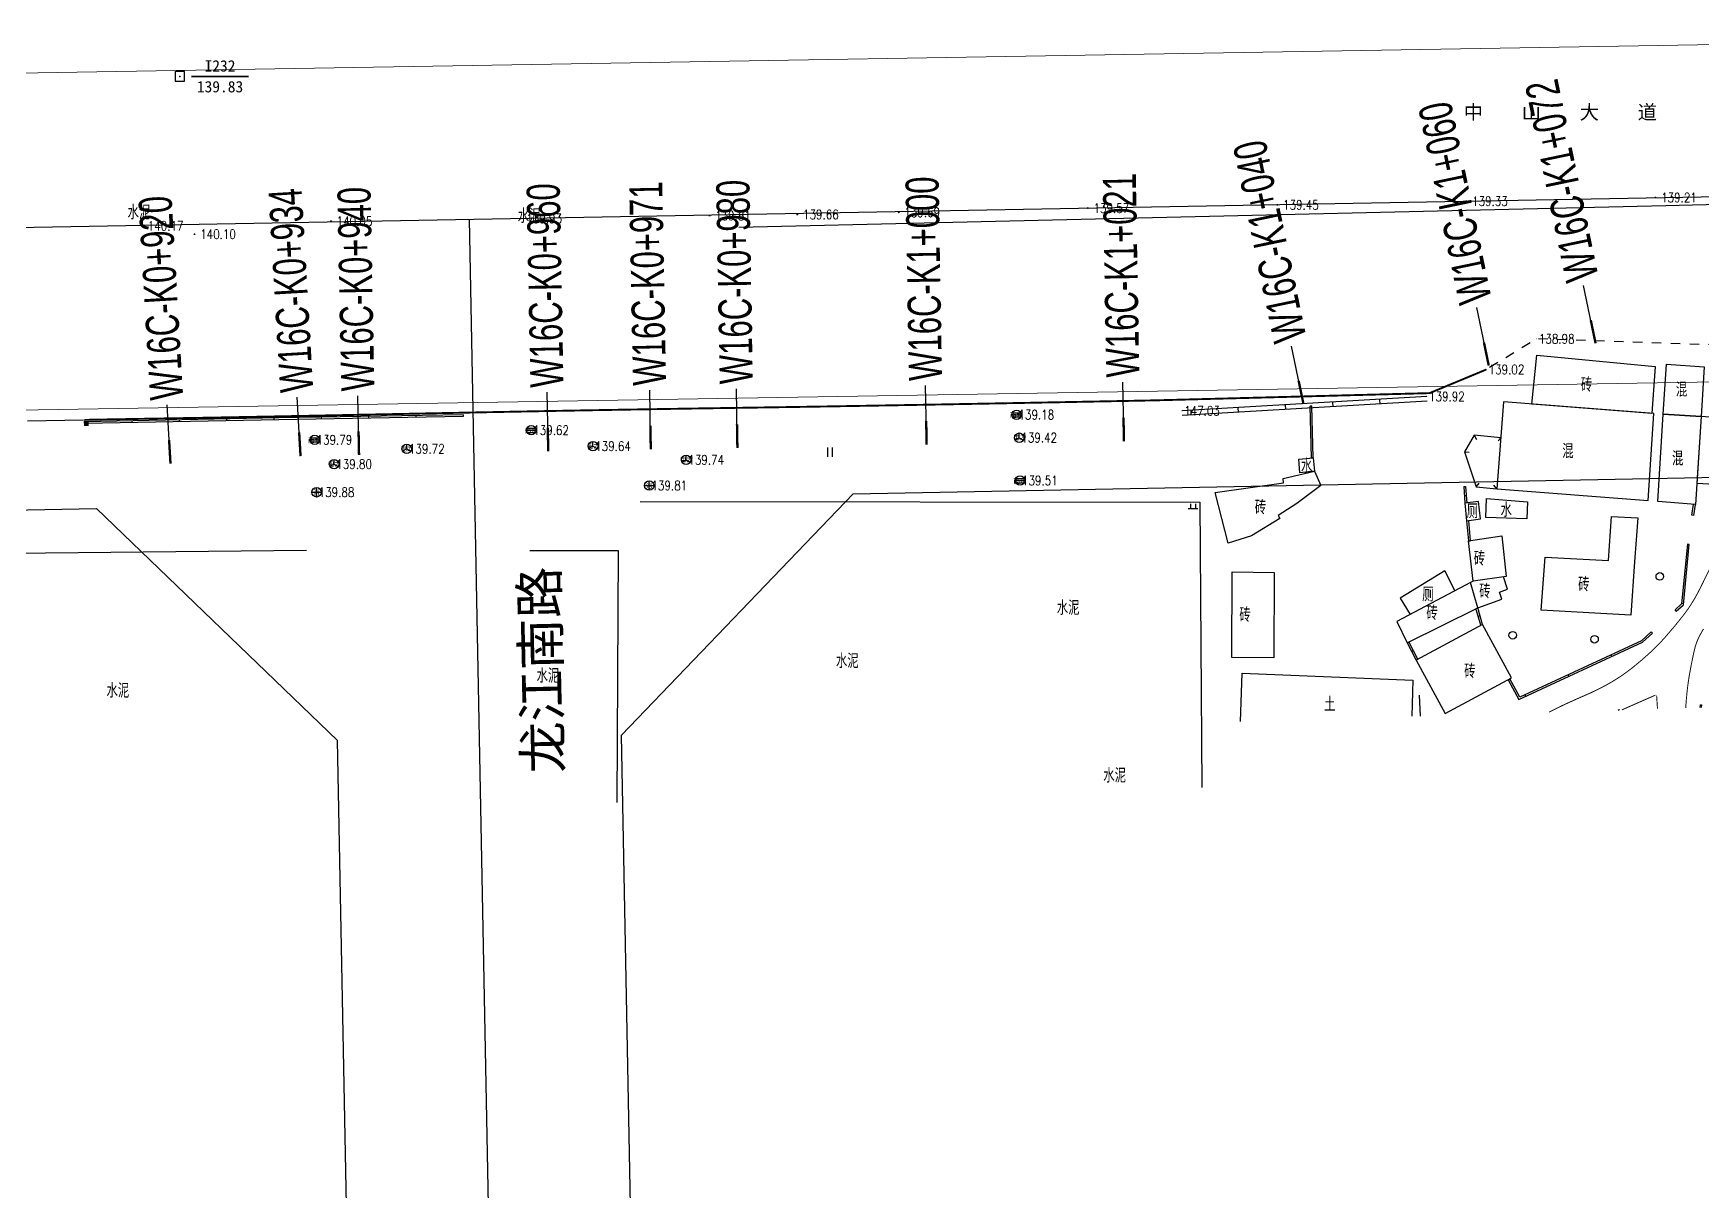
# Model space of a CAD drawing. Extents: x 529262 to 576451, y 2694391 to 2717535.
# Drawn here: x 566373.6 to 566549.9, y 2709577.2 to 2709699.5 of the extents above; entities that cross this region are included whole.
import ezdxf
from ezdxf.enums import TextEntityAlignment as Align
from ezdxf.xclip import XClip

# ---------------------------------------------------------------- set-up
doc = ezdxf.new("R2010")
doc.units = 0
doc.header["$XCLIPFRAME"] = 0
for name, pattern in [('X2', [10, 8, -2]), ('X5', [3, 2, -1]), ('X6', [2, 1, -1])]:
    doc.linetypes.add(name, pattern=pattern)
for name, color, linetype in [('a红线图', 1, 'Continuous'), ('COMPONENT', 8, 'Continuous'), ('DLDW', 8, 'Continuous'), ('DLSS', 4, 'Continuous'), ('DMTZ', 8, 'Continuous'), ('GCD', 8, 'Continuous'), ('GXYZ', 8, 'Continuous'), ('JMD', 8, 'Continuous'), ('KZD', 8, 'Continuous'), ('PP-COM', 7, 'Continuous'), ('RD-中线', 40, 'Continuous'), ('RD-红线', 7, 'Continuous'), ('RD-路名', 7, 'Continuous'), ('ZBTZ', 8, 'Continuous'), ('ZJ', 7, 'Continuous'), ('桩号标注_W16-', 7, 'Continuous')]:
    doc.layers.add(name, color=color, linetype=linetype)
doc.styles.add('HZ', font='rs.shx', dxfattribs={"width": 0.8, "bigfont": 'hztxt.shx'})
doc.styles.add('JieTuHzTxt', font='smsim.shx', dxfattribs={"width": 0.7, "bigfont": 'smfs.shx'})
doc.styles.add('宋体', font='', dxfattribs={"width": 0.75})
doc.styles.add('等线体', font='simhei.ttf')
doc.styles.add('黑体', font='simhei.ttf')
doc.styles.get('宋体').set_extended_font_data('SimSun')
doc.linetypes.add('10421', pattern='A,2,[150,AAA.SHX,S=0.5,R=0,X=0,Y=0.5],1e-11', length=2)
doc.linetypes.add('10422', pattern='A,0.75,[150,AAA.SHX,S=0.5,R=0,X=0,Y=0.5],1.5,[177,AAA.SHX,S=1,R=0,X=0,Y=0.4],0.75', length=3)
doc.linetypes.add('1161', pattern='A,0,[149,AAA.SHX,S=0.15,R=0,X=0,Y=0],-1.6', length=1.6)
doc.linetypes.add('444', pattern='A,4.5,[145,AAA.SHX,S=1,R=0,X=0,Y=1],4.5,-0.5,[146,AAA.SHX,S=1,R=0,X=0,Y=0],-0.5', length=10)

# ---------------------------------------------------------------- blocks, each defined once
blk = doc.blocks.new('A$C19FD0107')
at = {"layer": 'RD-中线', "color": 8, "linetype": 'Continuous'}
blk.add_lwpolyline([(-1765.32, 14833.87), (-1870.24, 14834.36, -0.07773), (-2297.41, 14903.2), (-2763.51, 15055.04, -0.002412), (-2772.67, 15058.08), (-3168.08, 15191.13, 0.031805), (-3413.66, 15256.72), (-3481.17, 15270.22, 0.040764), (-3610.52, 15285.28), (-3824.79, 15292.66, 0.003807), (-3833.93, 15292.91), (-3984.46, 15295.8, 0.004916), (-3996.26, 15295.91), (-4213.61, 15295.81, 0.004475), (-4218.97, 15295.76), (-4356.1, 15293.25, -0.000047), (-4356.15, 15293.25), (-5280.16, 15276.46)], format="xyb", dxfattribs=at)
at = {"layer": 'RD-中线', "color": 8, "linetype": 'Continuous', "flags": 128}
blk.add_lwpolyline([(-4541.33, 13819.53), (-4556.23, 14142.68), (-4578.35, 15289.21)], dxfattribs=at)
for points in [[(-4490.73, 14139.44, 0), (-4490.29, 14139.42)], [(-3818.25, 14086.17, 0), (-3817.74, 14086.17)]]:
    blk.add_lwpolyline(points, format="xyb", dxfattribs=at)
at = {"layer": 'RD-红线', "color": 8, "linetype": 'Continuous', "flags": 128}
blk.add_lwpolyline([(-4537.78, 15260.22), (-4358.43, 15263.69), (-4329.32, 15264.25, -0.258529), (-4226.51, 15209.85), (-4206.59, 15179.33)], format="xyb", dxfattribs=at)
at = {"layer": 'RD-红线', "color": 8, "linetype": 'Continuous'}
for points in [[(-4537.78, 15260.22), (-4562.29, 15234.74, 0.414201)], [(-4592.29, 15234.16), (-4617.76, 15258.68, 0.414226)]]:
    blk.add_lwpolyline(points, format="xyb", dxfattribs=at)
at = {"layer": 'RD-红线', "color": 8, "linetype": 'Continuous', "flags": 128}
for points in [[(-4874.97, 15253.7), (-4617.76, 15258.68)], [(-4588.46, 15035.9), (-4592.29, 15234.16)], [(-4558.49, 15037.82), (-4562.29, 15234.74)]]:
    blk.add_lwpolyline(points, dxfattribs=at)
blk = doc.blocks.new('GC200')
at = {"linetype": 'Continuous', "const_width": 0.2, "flags": 128}
blk.add_lwpolyline([(-0.1, 0, 1), (0.1, 0, 1)], format="xyb", close=True, dxfattribs=at)
blk = doc.blocks.new('gc119')
at = {"color": 8}
for p, q in [((-1, 0), (1, 0)), ((-0.5, 1), (-0.5, 0)), ((0.5, 1), (0.5, 0))]:
    blk.add_line(p, q, dxfattribs=at)
blk = doc.blocks.new('gc122')
at = {"color": 8}
blk.add_circle((0, 0), 0.8, dxfattribs=at)
blk = doc.blocks.new('gc121')
at = {"color": 8}
for p, q in [((-0.5, -1), (-0.5, 1)), ((0.5, -1), (0.5, 1))]:
    blk.add_line(p, q, dxfattribs=at)
blk = doc.blocks.new('gc002')
at = {"color": 8, "const_width": 1}
blk.add_lwpolyline([(-0.5, 0), (0.5, 0)], dxfattribs=at)
blk = doc.blocks.new('gc115')
at = {"color": 8}
blk.add_lwpolyline([(-1, -1), (1, -1), (1, 1), (-1, 1)], close=True, dxfattribs=at)
blk.add_point((0, 0), dxfattribs=at)
blk = doc.blocks.new('gcbj0102')
for p, q in [((-1, 0), (1, 0)), ((0, -1), (0, 1))]:
    blk.add_line(p, q)
blk.add_circle((0, 0), 1)
blk = doc.blocks.new('gcbj0103')
for p, q in [((-1, 0), (1, 0)), ((-0.9, 0.43), (0.9, 0.43)), ((-0.88, -0.47), (0.88, -0.47))]:
    blk.add_line(p, q)
blk.add_circle((0, 0), 1)
blk = doc.blocks.new('gcbj0107')
for q in [(-0.87, -0.5), (0, 1), (0.87, -0.5)]:
    blk.add_line((0, 0), q)
blk.add_circle((0, 0), 1)

msp = doc.modelspace()

# ---------------------------------------------------------------- linework, layer by layer
at = {"layer": 'a红线图', "color": 8, "linetype": 'Continuous', "lineweight": 0, "flags": 128}
for points in [[(564727.349, 2709667.84), (566620.304, 2709699.43)], [(564727.349, 2709667.84), (566620.304, 2709699.43)], [(564727.349, 2709632.223), (566623.018, 2709663.858)], [(564727.349, 2709632.223), (566623.018, 2709663.858)]]:
    msp.add_lwpolyline(points, dxfattribs=at)
at = {"layer": 'DLDW', "color": 252, "linetype": '10421', "flags": 128}
for points, elevation in [([(566507.292, 2709654.48), (566508.832, 2709654.635), (566508.969, 2709653.225), (566507.418, 2709653.046)], 138.926), ([(566527.133, 2709650.336), (566531.457, 2709649.989), (566531.387, 2709648.174), (566527.056, 2709648.34)], 138.916)]:
    msp.add_lwpolyline(points, close=True, dxfattribs=dict(at, elevation=elevation))
at = {"layer": 'DLDW', "color": 252, "linetype": 'Continuous', "elevation": 139.015, "flags": 128}
msp.add_lwpolyline([(566526.297, 2709650.029), (566524.847, 2709649.826), (566525.023, 2709647.981), (566526.516, 2709648.176)], close=True, dxfattribs=at)
at = {"layer": 'DLDW', "color": 252, "linetype": 'Continuous', "elevation": 138.728, "flags": 128}
msp.add_lwpolyline([(566523.787, 2709640.609), (566522.729, 2709642.698), (566518.015, 2709639.805), (566519.074, 2709638.079)], dxfattribs=at)
at = {"layer": 'DLSS', "linetype": 'X6', "flags": 128}
msp.add_lwpolyline([(566587.005, 2709667.333), (566579.031, 2709667.967), (566578.435, 2709667.083), (566564.763, 2709665.639), (566551.733, 2709666.55), (566532.438, 2709667.198), (566527.127, 2709663.965)], dxfattribs=at)
msp.add_lwpolyline([(566587.005, 2709667.333), (566579.031, 2709667.967), (566578.435, 2709667.083), (566564.763, 2709665.639), (566551.733, 2709666.55), (566532.438, 2709667.198), (566527.127, 2709663.965)], dxfattribs=at)
at = {"layer": 'DLSS', "linetype": 'X2', "const_width": 0.2}
msp.add_lwpolyline([(566527.127, 2709663.965), (566521.114, 2709661.465), (566492.067, 2709660.702), (566489.483, 2709660.65), (566486.33, 2709660.589), (566482.607, 2709660.517), (566478.315, 2709660.435), (566473.822, 2709660.35), (566469.498, 2709660.27), (566465.343, 2709660.195), (566461.357, 2709660.126), (566457.54, 2709660.061), (566453.893, 2709660.001), (566450.414, 2709659.947), (566447.104, 2709659.897), (566443.79, 2709659.847), (566440.295, 2709659.791), (566436.621, 2709659.729), (566432.766, 2709659.662), (566428.732, 2709659.588), (566424.518, 2709659.508), (566420.125, 2709659.422), (566415.551, 2709659.331), (566411.055, 2709659.24), (566406.891, 2709659.157), (566403.06, 2709659.081), (566399.563, 2709659.013), (566396.398, 2709658.953), (566393.567, 2709658.9), (566391.069, 2709658.855), (566388.904, 2709658.818), (566386.999, 2709658.785), (566385.282, 2709658.756), (566383.754, 2709658.729), (566382.413, 2709658.705), (566381.26, 2709658.684), (566380.295, 2709658.666), (566379.519, 2709658.651), (566378.93, 2709658.639)], dxfattribs=at)
at = {"layer": 'DLSS', "linetype": 'X2', "const_width": 0.1, "flags": 128}
for points in [[(566610.346, 2709658.014), (566609.728, 2709657.56), (566609.156, 2709657.144), (566608.631, 2709656.767), (566608.152, 2709656.428), (566607.719, 2709656.128), (566607.332, 2709655.867), (566606.992, 2709655.644), (566606.698, 2709655.459), (566606.407, 2709655.294), (566606.074, 2709655.13), (566605.699, 2709654.967), (566605.284, 2709654.805), (566604.827, 2709654.644), (566604.328, 2709654.484), (566603.788, 2709654.325), (566603.207, 2709654.166), (566602.582, 2709654.005), (566601.911, 2709653.835), (566601.194, 2709653.658), (566600.431, 2709653.473), (566599.622, 2709653.281), (566598.766, 2709653.081), (566597.865, 2709652.873), (566596.917, 2709652.658), (566595.952, 2709652.44), (566594.998, 2709652.225), (566594.055, 2709652.013), (566593.123, 2709651.804), (566592.202, 2709651.599), (566591.292, 2709651.396), (566590.393, 2709651.196), (566589.504, 2709650.999), (566588.633, 2709650.797), (566587.785, 2709650.584), (566586.961, 2709650.358), (566586.16, 2709650.121), (566585.382, 2709649.871), (566584.628, 2709649.61), (566583.897, 2709649.336), (566583.189, 2709649.051), (566582.497, 2709648.773), (566581.813, 2709648.522), (566581.137, 2709648.299), (566580.469, 2709648.103), (566579.808, 2709647.934), (566579.156, 2709647.793), (566578.512, 2709647.678), (566577.875, 2709647.592), (566577.239, 2709647.525), (566576.597, 2709647.473), (566575.948, 2709647.434), (566575.293, 2709647.409), (566574.631, 2709647.398), (566573.962, 2709647.401), (566573.287, 2709647.418), (566572.606, 2709647.448), (566571.902, 2709647.483), (566571.161, 2709647.513), (566570.381, 2709647.539), (566569.564, 2709647.56), (566568.71, 2709647.576), (566567.817, 2709647.587), (566566.887, 2709647.593), (566565.919, 2709647.595), (566564.963, 2709647.593), (566564.068, 2709647.589), (566563.234, 2709647.581), (566562.46, 2709647.571), (566561.748, 2709647.559), (566561.097, 2709647.543), (566560.507, 2709647.525), (566559.978, 2709647.505), (566559.487, 2709647.478), (566559.012, 2709647.444), (566558.551, 2709647.402), (566558.105, 2709647.352), (566557.675, 2709647.294), (566557.26, 2709647.227), (566556.859, 2709647.153), (566556.474, 2709647.07), (566556.097, 2709646.977), (566555.722, 2709646.87), (566555.349, 2709646.75), (566554.977, 2709646.617), (566554.607, 2709646.469), (566554.238, 2709646.308), (566553.872, 2709646.134), (566553.507, 2709645.946), (566553.155, 2709645.748), (566552.831, 2709645.543), (566552.532, 2709645.33), (566552.26, 2709645.11), (566552.015, 2709644.883), (566551.796, 2709644.648), (566551.603, 2709644.407), (566551.437, 2709644.158), (566551.279, 2709643.891), (566551.112, 2709643.597), (566550.936, 2709643.276), (566550.751, 2709642.927), (566550.557, 2709642.551), (566550.353, 2709642.147), (566550.141, 2709641.716), (566549.919, 2709641.258), (566549.69, 2709640.794), (566549.458, 2709640.348), (566549.221, 2709639.92), (566548.98, 2709639.509), (566548.735, 2709639.115), (566548.486, 2709638.739), (566548.233, 2709638.38), (566547.975, 2709638.039), (566547.714, 2709637.707), (566547.449, 2709637.377), (566547.18, 2709637.047), (566546.909, 2709636.719), (566546.633, 2709636.393), (566546.355, 2709636.067), (566546.073, 2709635.743), (566545.787, 2709635.421), (566545.485, 2709635.093), (566545.154, 2709634.753), (566544.794, 2709634.4), (566544.406, 2709634.036), (566543.988, 2709633.659), (566543.541, 2709633.271), (566543.065, 2709632.87), (566542.56, 2709632.457), (566542.026, 2709632.044), (566541.46, 2709631.642), (566540.864, 2709631.252), (566540.237, 2709630.874), (566539.579, 2709630.507), (566538.891, 2709630.152), (566538.171, 2709629.809), (566537.421, 2709629.477), (566536.659, 2709629.147), (566535.906, 2709628.807), (566535.16, 2709628.459), (566534.422, 2709628.101), (566533.752, 2709627.764)], [(566545.116, 2709629.515), (566545.195, 2709628.28), (566545.205, 2709628.114)]]:
    msp.add_lwpolyline(points, dxfattribs=at)
at = {"layer": 'DLSS', "linetype": 'Continuous', "const_width": 0.1, "flags": 128}
for points in [[(566550.069, 2709636.551), (566549.888, 2709636.245), (566549.726, 2709635.952), (566549.582, 2709635.671), (566549.458, 2709635.404), (566549.352, 2709635.15), (566549.266, 2709634.909), (566549.198, 2709634.681), (566549.138, 2709634.443), (566549.074, 2709634.173), (566549.007, 2709633.871), (566548.935, 2709633.536), (566548.86, 2709633.17), (566548.781, 2709632.771), (566548.699, 2709632.34), (566548.613, 2709631.876), (566548.528, 2709631.385), (566548.451, 2709630.869), (566548.381, 2709630.328), (566548.319, 2709629.763), (566548.264, 2709629.173), (566548.216, 2709628.559), (566548.194, 2709628.206)], [(566544.984, 2709629.555), (566544.413, 2709629.307), (566543.871, 2709629.07), (566543.357, 2709628.845), (566542.872, 2709628.631), (566542.415, 2709628.429), (566541.987, 2709628.239), (566541.588, 2709628.061), (566541.452, 2709628)]]:
    msp.add_lwpolyline(points, dxfattribs=at)
at = {"layer": 'DMTZ', "linetype": '10422', "elevation": 140.273, "flags": 128}
msp.add_lwpolyline([(566520.175, 2709627.349), (566520.072, 2709629.571)], dxfattribs=at)
at = {"layer": 'JMD', "linetype": 'Continuous'}
for p, q in [((566495.876, 2709659.64), (566495.905, 2709659.141)), ((566495.876, 2709659.64), (566495.905, 2709659.141)), ((566500.867, 2709659.932), (566500.896, 2709659.433)), ((566500.867, 2709659.932), (566500.896, 2709659.433)), ((566505.859, 2709660.225), (566505.888, 2709659.725)), ((566505.859, 2709660.225), (566505.888, 2709659.725)), ((566508.687, 2709660.08), (566508.488, 2709660.075)), ((566510.85, 2709660.517), (566510.879, 2709660.018)), ((566510.85, 2709660.517), (566510.879, 2709660.018)), ((566515.842, 2709660.809), (566515.871, 2709660.31)), ((566515.842, 2709660.809), (566515.871, 2709660.31)), ((566378.978, 2709658.443), (566378.982, 2709658.243)), ((566383.981, 2709658.542), (566383.985, 2709658.342)), ((566388.98, 2709658.642), (566388.984, 2709658.442)), ((566393.979, 2709658.741), (566393.983, 2709658.541)), ((566398.978, 2709658.84), (566398.982, 2709658.64)), ((566403.977, 2709658.927), (566403.981, 2709658.727)), ((566408.976, 2709659.013), (566408.98, 2709658.813)), ((566413.976, 2709659.098), (566413.979, 2709658.898)), ((566418.975, 2709659.184), (566418.978, 2709658.984)), ((566525.839, 2709657.026), (566526.068, 2709656.581)), ((566528.651, 2709656.75, 139.432), (566528.356, 2709656.434)), ((566508.832, 2709654.635), (566508.632, 2709654.63)), ((566524.819, 2709655.268), (566525.316, 2709655.217)), ((566524.726, 2709651.59), (566524.925, 2709651.604)), ((566526.056, 2709651.576), (566526.366, 2709651.968)), ((566528.235, 2709651.371), (566527.916, 2709651.756)), ((566524.789, 2709650.668), (566524.989, 2709650.681)), ((566525.023, 2709647.981), (566525.222, 2709648)), ((566549.045, 2709648.555), (566548.848, 2709648.587)), ((566525.228, 2709645.848), (566525.427, 2709645.868)), ((566548.564, 2709645.478), (566548.365, 2709645.497)), ((566547.198, 2709638.427), (566547.062, 2709638.574)), ((566547.95, 2709639.21), (566547.75, 2709639.23)), ((566526.465, 2709637.923), (566526.274, 2709637.866)), ((566544.68, 2709636.09), (566544.545, 2709636.238)), ((566540.379, 2709633.632), (566540.295, 2709633.813)), ((566535.843, 2709631.528), (566535.759, 2709631.71)), ((566529.423, 2709631.189), (566529.599, 2709631.284)), ((566531.307, 2709629.425), (566531.223, 2709629.606)), ((566549.704, 2709628.547), (566549.853, 2709628.53))]:
    msp.add_line(p, q, dxfattribs=at)
at = {"layer": 'JMD'}
msp.add_line((566519.225, 2709634.168), (566519.401, 2709634.262), dxfattribs=at)
at = {"layer": 'JMD', "linetype": '444', "flags": 128}
msp.add_lwpolyline([(566448.105, 2709679.011), (566546.096, 2709681.278), (566599.934, 2709682.641), (566614.55, 2709683.695), (566672.77, 2709684.004), (566687.838, 2709683.703), (566702.303, 2709683.402), (566712.136, 2709681.984)], dxfattribs=at)
at = {"layer": 'JMD', "linetype": 'Continuous', "flags": 128}
for points, elevation in [([(566544.603, 2709659.33), (566531.94, 2709660.314), (566532.446, 2709665.493), (566544.98, 2709664.274)], 138.916), ([(566549.809, 2709659.001), (566545.803, 2709659.251), (566546.147, 2709664.519), (566550.152, 2709664.257)], 138.916), ([(566528.946, 2709660.552), (566528.235, 2709651.371), (566544.232, 2709650.117), (566544.805, 2709659.314)], 139.265), ([(566549.229, 2709649.697), (566545.228, 2709650.029), (566545.803, 2709659.251), (566549.809, 2709659.001)], 138.916), ([(566561.113, 2709658.151), (566549.809, 2709659.001), (566549.37, 2709651.942), (566560.517, 2709651.335)], 140.5), ([(566499.831, 2709645.607), (566498.459, 2709650.967), (566505.691, 2709651.998), (566505.63, 2709652.459), (566508.969, 2709653.225), (566509.625, 2709651.722), (566507.085, 2709649.8), (566505.129, 2709648.53), (566505.308, 2709648.222), (566502.285, 2709646.375)], 138.319), ([(566543.13, 2709648.304), (566542.795, 2709643.64), (566542.404, 2709638.015), (566532.919, 2709638.553), (566533.327, 2709644.135), (566540.015, 2709643.799), (566540.36, 2709648.446)], 139.464), ([(566500.25, 2709642.578), (566504.709, 2709642.513), (566504.675, 2709633.517), (566500.216, 2709633.534)], 138.687), ([(566519.705, 2709633.258), (566522.757, 2709627.604), (566529.774, 2709631.38), (566526.729, 2709637.038)], 139.013)]:
    msp.add_lwpolyline(points, close=True, dxfattribs=dict(at, elevation=elevation))
for points in [[(566520.833, 2709661.101), (566494.95, 2709659.586)], [(566520.833, 2709661.101), (566494.95, 2709659.586)], [(566520.862, 2709660.602), (566494.979, 2709659.087)], [(566520.862, 2709660.602), (566494.979, 2709659.087)], [(566378.974, 2709658.542), (566378.987, 2709658.143)], [(566548.365, 2709645.497), (566547.749, 2709639.211), (566547.062, 2709638.574)], [(566526.205, 2709638.797), (566528.772, 2709639.702), (566528.497, 2709640.423), (566529.369, 2709640.742), (566528.924, 2709642.055)], [(566525.723, 2709641.588), (566525.441, 2709641.453)]]:
    msp.add_lwpolyline(points, dxfattribs=at)
for points, elevation in [([(566508.632, 2709654.63), (566508.488, 2709660.075)], 138.725), ([(566418.978, 2709658.984), (566399.502, 2709658.651), (566378.982, 2709658.243)], 139.403), ([(566528.651, 2709656.75), (566525.839, 2709657.026), (566524.819, 2709655.268), (566526.056, 2709651.576), (566528.235, 2709651.371)], 139.432), ([(566524.925, 2709651.604), (566525.046, 2709649.854)], 138.711), ([(566548.848, 2709648.587), (566549.029, 2709649.713)], 139.63), ([(566525.221, 2709648.006), (566525.426, 2709645.879)], 139.015), ([(566526.549, 2709636.941), (566526.024, 2709638.707)], 139.013), ([(566519.881, 2709633.353), (566518.917, 2709635.18)], 139.013), ([(566544.545, 2709636.238), (566543.526, 2709635.312), (566530.651, 2709629.341), (566529.599, 2709631.284)], 140.604), ([(566501.124, 2709626.766), (566501.327, 2709631.867), (566519.35, 2709631.148), (566519.238, 2709627.32)], 138.97), ([(566549.704, 2709628.547), (566549.669, 2709628.251)], 140.987), ([(566549.853, 2709628.53), (566549.821, 2709628.255)], 140.987)]:
    msp.add_lwpolyline(points, dxfattribs=dict(at, elevation=elevation))
at = {"layer": 'JMD', "flags": 128}
for points, elevation in [([(566508.832, 2709654.635), (566508.687, 2709660.08)], 138.725), ([(566418.975, 2709659.184), (566399.498, 2709658.851), (566378.978, 2709658.443)], 139.403), ([(566524.726, 2709651.59), (566524.847, 2709649.826)], 138.711), ([(566549.045, 2709648.555), (566549.229, 2709649.697)], 139.63), ([(566525.023, 2709647.981), (566525.228, 2709645.848)], 139.015), ([(566526.729, 2709637.038), (566526.205, 2709638.797)], 139.013), ([(566518.738, 2709635.091), (566519.705, 2709633.258)], 139.013), ([(566529.423, 2709631.189), (566530.565, 2709629.081), (566543.638, 2709635.143), (566544.68, 2709636.09)], 140.604)]:
    msp.add_lwpolyline(points, dxfattribs=dict(at, elevation=elevation))
at = {"layer": 'JMD', "linetype": 'Continuous', "flags": 128}
for points in [[(566525.228, 2709645.848), (566528.762, 2709646.396), (566529.22, 2709642.098), (566525.723, 2709641.588)], [(566525.441, 2709641.453), (566517.672, 2709637.336), (566518.738, 2709635.091), (566526.205, 2709638.797)]]:
    msp.add_lwpolyline(points, close=True, dxfattribs=at)
at = {"layer": 'JMD', "flags": 128}
msp.add_lwpolyline([(566547.198, 2709638.427), (566547.94, 2709639.115), (566548.564, 2709645.478)], dxfattribs=at)
at = {"layer": 'JMD', "linetype": 'X5', "flags": 128}
msp.add_lwpolyline([(566541.048, 2709627.987), (566541.146, 2709628.031), (566541.165, 2709627.991)], dxfattribs=at)
at = {"layer": 'KZD', "linetype": 'Continuous'}
for p, q in [((566390.286, 2709694.932), (566396.286, 2709694.932)), ((566396.286, 2709694.932, 139.83), (566390.286, 2709694.932, 139.83))]:
    msp.add_line(p, q, dxfattribs=at)
at = {"layer": 'ZBTZ', "linetype": '1161', "elevation": 138.379, "flags": 128}
msp.add_lwpolyline([(566372.953, 2709658.527), (566378.872, 2709658.637)], dxfattribs=at)
at = {"layer": 'ZBTZ', "linetype": '1161', "flags": 128}
for points in [[(566437.685, 2709650.012), (566496.855, 2709649.959), (566497.045, 2709619.786)], [(566280.603, 2709619.215), (566281.644, 2709643.638), (566402.432, 2709644.866)], [(566426.032, 2709644.849), (566435.357, 2709644.842), (566435.228, 2709618.205)]]:
    msp.add_lwpolyline(points, dxfattribs=at)
at = {"layer": '桩号标注_W16-'}
for p, q in [((566538.41, 2709667.952), (566537.392, 2709672.847)), ((566527.119, 2709665.604), (566526.101, 2709670.5)), ((566507.538, 2709661.533), (566506.52, 2709666.429)), ((566427.948, 2709656.558), (566427.852, 2709661.557)), ((566438.789, 2709656.765), (566438.693, 2709661.765)), ((566447.945, 2709656.925), (566447.857, 2709661.924)), ((566467.942, 2709657.273), (566467.854, 2709662.272)), ((566488.795, 2709657.636), (566488.708, 2709662.636)), ((566387.976, 2709655.254), (566387.685, 2709660.245)), ((566401.722, 2709656.055), (566401.431, 2709661.046)), ((566407.952, 2709656.174), (566407.856, 2709661.173))]:
    msp.add_line(p, q, dxfattribs=at)
at = {"layer": '桩号标注_W16-', "const_width": 0.25}
for points in [[(566538.155, 2709669.176), (566538.664, 2709666.728)], [(566526.864, 2709666.828), (566527.373, 2709664.381)], [(566507.283, 2709662.757), (566507.792, 2709660.309)], [(566427.924, 2709657.807), (566427.972, 2709655.308)], [(566438.765, 2709658.015), (566438.813, 2709655.516)], [(566447.923, 2709658.175), (566447.966, 2709655.675)], [(566467.92, 2709658.523), (566467.963, 2709656.023)], [(566488.773, 2709658.886), (566488.817, 2709656.387)], [(566387.903, 2709656.501), (566388.049, 2709654.006)], [(566401.649, 2709657.303), (566401.795, 2709654.807)], [(566407.928, 2709657.424), (566407.976, 2709654.924)]]:
    msp.add_lwpolyline(points, dxfattribs=at)

# ---------------------------------------------------------------- block references
at = {"layer": 'COMPONENT', "linetype": 'Continuous', "xscale": 0.5, "yscale": 0.5}
for name, p in [('gcbj0103', (566477.47, 2709659.183)), ('gcbj0103', (566426.176, 2709657.544)), ('gcbj0103', (566403.294, 2709656.538)), ('gcbj0107', (566432.703, 2709655.864)), ('gcbj0107', (566477.751, 2709656.754)), ('gcbj0107', (566405.334, 2709653.962)), ('gcbj0107', (566413.017, 2709655.574)), ('gcbj0107', (566442.546, 2709654.424)), ('gcbj0103', (566477.833, 2709652.225)), ('gcbj0102', (566403.485, 2709650.99)), ('gcbj0102', (566438.651, 2709651.699))]:
    msp.add_blockref(name, p, dxfattribs=at)
at = {"layer": 'GCD', "linetype": 'Continuous'}
ref = msp.add_blockref('GC200', (566544.991, 2709682.131, 139.21), dxfattribs=dict(at, xscale=0.5, yscale=0.5, zscale=0.5))
ref.add_attrib('height', '139.21', dxfattribs={"linetype": 'Continuous', "height": 1, "style": 'HZ', "width": 0.8}).set_placement((566545.591, 2709682.131, 139.21), align=Align.MIDDLE_LEFT)
ref = msp.add_blockref('GC200', (566454.303, 2709680.342, 139.662), dxfattribs=dict(at, xscale=0.5, yscale=0.5, zscale=0.5))
ref.add_attrib('height', '139.66', dxfattribs={"linetype": 'Continuous', "height": 1, "style": 'HZ', "width": 0.8}).set_placement((566454.903, 2709680.342, 139.662), align=Align.MIDDLE_LEFT)
ref = msp.add_blockref('GC200', (566465.014, 2709680.568, 139.69), dxfattribs=dict(at, xscale=0.5, yscale=0.5, zscale=0.5))
ref.add_attrib('height', '139.69', dxfattribs={"linetype": 'Continuous', "height": 1, "style": 'HZ', "width": 0.8}).set_placement((566465.614, 2709680.568, 139.69), align=Align.MIDDLE_LEFT)
ref = msp.add_blockref('GC200', (566485.003, 2709681.014, 139.57), dxfattribs=dict(at, xscale=0.5, yscale=0.5, zscale=0.5))
ref.add_attrib('height', '139.57', dxfattribs={"linetype": 'Continuous', "height": 1, "style": 'HZ', "width": 0.8}).set_placement((566485.603, 2709681.014, 139.57), align=Align.MIDDLE_LEFT)
ref = msp.add_blockref('GC200', (566505.036, 2709681.362, 139.45), dxfattribs=dict(at, xscale=0.5, yscale=0.5, zscale=0.5))
ref.add_attrib('height', '139.45', dxfattribs={"linetype": 'Continuous', "height": 1, "style": 'HZ', "width": 0.8}).set_placement((566505.636, 2709681.362, 139.45), align=Align.MIDDLE_LEFT)
ref = msp.add_blockref('GC200', (566525.012, 2709681.748, 139.33), dxfattribs=dict(at, xscale=0.5, yscale=0.5, zscale=0.5))
ref.add_attrib('height', '139.33', dxfattribs={"linetype": 'Continuous', "height": 1, "style": 'HZ', "width": 0.8}).set_placement((566525.612, 2709681.748, 139.33), align=Align.MIDDLE_LEFT)
ref = msp.add_blockref('GC200', (566385.045, 2709679.148, 140.17), dxfattribs=dict(at, xscale=0.5, yscale=0.5, zscale=0.5))
ref.add_attrib('height', '140.17', dxfattribs={"linetype": 'Continuous', "height": 1, "style": 'HZ', "width": 0.8}).set_placement((566385.645, 2709679.148, 140.17), align=Align.MIDDLE_LEFT)
ref = msp.add_blockref('GC200', (566405.013, 2709679.625, 140.05), dxfattribs=dict(at, xscale=0.5, yscale=0.5, zscale=0.5))
ref.add_attrib('height', '140.05', dxfattribs={"linetype": 'Continuous', "height": 1, "style": 'HZ', "width": 0.8}).set_placement((566405.613, 2709679.625, 140.05), align=Align.MIDDLE_LEFT)
ref = msp.add_blockref('GC200', (566425.056, 2709679.921, 139.93), dxfattribs=dict(at, xscale=0.5, yscale=0.5, zscale=0.5))
ref.add_attrib('height', '139.93', dxfattribs={"linetype": 'Continuous', "height": 1, "style": 'HZ', "width": 0.8}).set_placement((566425.656, 2709679.921, 139.93), align=Align.MIDDLE_LEFT)
ref = msp.add_blockref('GC200', (566445.012, 2709680.228, 139.81), dxfattribs=dict(at, xscale=0.5, yscale=0.5, zscale=0.5))
ref.add_attrib('height', '139.81', dxfattribs={"linetype": 'Continuous', "height": 1, "style": 'HZ', "width": 0.8}).set_placement((566445.612, 2709680.228, 139.81), align=Align.MIDDLE_LEFT)
ref = msp.add_blockref('GC200', (566390.588, 2709678.256, 140.102), dxfattribs=dict(at, xscale=0.5, yscale=0.5, zscale=0.5))
ref.add_attrib('height', '140.10', dxfattribs={"linetype": 'Continuous', "height": 1, "style": 'HZ', "width": 0.8}).set_placement((566391.188, 2709678.256, 140.102), align=Align.MIDDLE_LEFT)
ref = msp.add_blockref('GC200', (566532.434, 2709667.201, 138.975), dxfattribs=dict(at, xscale=0.1999999999534339, yscale=0.1999999999534339, zscale=0.1999999999534339))
ref.add_attrib('height', '138.98', dxfattribs={"linetype": 'Continuous', "height": 1, "style": 'HZ', "width": 0.8}).set_placement((566532.674, 2709667.201, 138.975), align=Align.MIDDLE_LEFT)
ref = msp.add_blockref('GC200', (566532.434, 2709667.201, 138.975), dxfattribs=dict(at, xscale=0.1999999999534339, yscale=0.1999999999534339, zscale=0.1999999999534339))
ref.add_attrib('height', '138.98', dxfattribs={"linetype": 'Continuous', "height": 1, "style": 'HZ', "width": 0.8}).set_placement((566532.674, 2709667.201, 138.975), align=Align.MIDDLE_LEFT)
ref = msp.add_blockref('GC200', (566527.123, 2709663.968, 139.016), dxfattribs=dict(at, xscale=0.1999999999534339, yscale=0.1999999999534339, zscale=0.1999999999534339))
ref.add_attrib('height', '139.02', dxfattribs={"linetype": 'Continuous', "height": 1, "style": 'HZ', "width": 0.8}).set_placement((566527.363, 2709663.968, 139.016), align=Align.MIDDLE_LEFT)
ref = msp.add_blockref('GC200', (566527.123, 2709663.968, 139.016), dxfattribs=dict(at, xscale=0.1999999999534339, yscale=0.1999999999534339, zscale=0.1999999999534339))
ref.add_attrib('height', '139.02', dxfattribs={"linetype": 'Continuous', "height": 1, "style": 'HZ', "width": 0.8}).set_placement((566527.363, 2709663.968, 139.016), align=Align.MIDDLE_LEFT)
ref = msp.add_blockref('GC200', (566520.829, 2709661.104, 139.921), dxfattribs=dict(at, xscale=0.1999999999534339, yscale=0.1999999999534339, zscale=0.1999999999534339))
ref.add_attrib('height', '139.92', dxfattribs={"linetype": 'Continuous', "height": 1, "style": 'HZ', "width": 0.8}).set_placement((566521.069, 2709661.104, 139.921), align=Align.MIDDLE_LEFT)
ref = msp.add_blockref('GC200', (566520.829, 2709661.104, 139.921), dxfattribs=dict(at, xscale=0.1999999999534339, yscale=0.1999999999534339, zscale=0.1999999999534339))
ref.add_attrib('height', '139.92', dxfattribs={"linetype": 'Continuous', "height": 1, "style": 'HZ', "width": 0.8}).set_placement((566521.069, 2709661.104, 139.921), align=Align.MIDDLE_LEFT)
ref = msp.add_blockref('GC200', (566477.437, 2709659.19, 139.183), dxfattribs=dict(at, xscale=0.1999999999534339, yscale=0.1999999999534339, zscale=0.1999999999534339))
ref.add_attrib('height', '139.18', dxfattribs={"linetype": 'Continuous', "height": 1, "style": 'HZ', "width": 0.8}).set_placement((566477.677, 2709659.19, 139.183), align=Align.MIDDLE_LEFT)
ref = msp.add_blockref('GC200', (566477.437, 2709659.19, 139.183), dxfattribs=dict(at, xscale=0.1999999999534339, yscale=0.1999999999534339, zscale=0.1999999999534339))
ref.add_attrib('height', '139.18', dxfattribs={"linetype": 'Continuous', "height": 1, "style": 'HZ', "width": 0.8}).set_placement((566477.677, 2709659.19, 139.183), align=Align.MIDDLE_LEFT)
ref = msp.add_blockref('GC200', (566494.946, 2709659.589, 147.03), dxfattribs=dict(at, xscale=0.1999999999534339, yscale=0.1999999999534339, zscale=0.1999999999534339))
ref.add_attrib('height', '147.03', dxfattribs={"linetype": 'Continuous', "height": 1, "style": 'HZ', "width": 0.8}).set_placement((566495.186, 2709659.589, 147.03), align=Align.MIDDLE_LEFT)
ref = msp.add_blockref('GC200', (566494.946, 2709659.589, 147.03), dxfattribs=dict(at, xscale=0.1999999999534339, yscale=0.1999999999534339, zscale=0.1999999999534339))
ref.add_attrib('height', '147.03', dxfattribs={"linetype": 'Continuous', "height": 1, "style": 'HZ', "width": 0.8}).set_placement((566495.186, 2709659.589, 147.03), align=Align.MIDDLE_LEFT)
ref = msp.add_blockref('GC200', (566426.15, 2709657.549, 139.624), dxfattribs=dict(at, xscale=0.1999999999534339, yscale=0.1999999999534339, zscale=0.1999999999534339))
ref.add_attrib('height', '139.62', dxfattribs={"linetype": 'Continuous', "height": 1, "style": 'HZ', "width": 0.8}).set_placement((566426.39, 2709657.549, 139.624), align=Align.MIDDLE_LEFT)
ref = msp.add_blockref('GC200', (566426.15, 2709657.549, 139.624), dxfattribs=dict(at, xscale=0.1999999999534339, yscale=0.1999999999534339, zscale=0.1999999999534339))
ref.add_attrib('height', '139.62', dxfattribs={"linetype": 'Continuous', "height": 1, "style": 'HZ', "width": 0.8}).set_placement((566426.39, 2709657.549, 139.624), align=Align.MIDDLE_LEFT)
ref = msp.add_blockref('GC200', (566403.247, 2709656.538, 139.787), dxfattribs=dict(at, xscale=0.1999999999534339, yscale=0.1999999999534339, zscale=0.1999999999534339))
ref.add_attrib('height', '139.79', dxfattribs={"linetype": 'Continuous', "height": 1, "style": 'HZ', "width": 0.8}).set_placement((566403.487, 2709656.538, 139.787), align=Align.MIDDLE_LEFT)
ref = msp.add_blockref('GC200', (566403.247, 2709656.538, 139.787), dxfattribs=dict(at, xscale=0.1999999999534339, yscale=0.1999999999534339, zscale=0.1999999999534339))
ref.add_attrib('height', '139.79', dxfattribs={"linetype": 'Continuous', "height": 1, "style": 'HZ', "width": 0.8}).set_placement((566403.487, 2709656.538, 139.787), align=Align.MIDDLE_LEFT)
ref = msp.add_blockref('GC200', (566432.697, 2709655.86, 139.639), dxfattribs=dict(at, xscale=0.1999999999534339, yscale=0.1999999999534339, zscale=0.1999999999534339))
ref.add_attrib('height', '139.64', dxfattribs={"linetype": 'Continuous', "height": 1, "style": 'HZ', "width": 0.8}).set_placement((566432.937, 2709655.86, 139.639), align=Align.MIDDLE_LEFT)
ref = msp.add_blockref('GC200', (566432.697, 2709655.86, 139.639), dxfattribs=dict(at, xscale=0.1999999999534339, yscale=0.1999999999534339, zscale=0.1999999999534339))
ref.add_attrib('height', '139.64', dxfattribs={"linetype": 'Continuous', "height": 1, "style": 'HZ', "width": 0.8}).set_placement((566432.937, 2709655.86, 139.639), align=Align.MIDDLE_LEFT)
ref = msp.add_blockref('GC200', (566477.74, 2709656.759, 139.423), dxfattribs=dict(at, xscale=0.1999999999534339, yscale=0.1999999999534339, zscale=0.1999999999534339))
ref.add_attrib('height', '139.42', dxfattribs={"linetype": 'Continuous', "height": 1, "style": 'HZ', "width": 0.8}).set_placement((566477.98, 2709656.759, 139.423), align=Align.MIDDLE_LEFT)
ref = msp.add_blockref('GC200', (566477.74, 2709656.759, 139.423), dxfattribs=dict(at, xscale=0.1999999999534339, yscale=0.1999999999534339, zscale=0.1999999999534339))
ref.add_attrib('height', '139.42', dxfattribs={"linetype": 'Continuous', "height": 1, "style": 'HZ', "width": 0.8}).set_placement((566477.98, 2709656.759, 139.423), align=Align.MIDDLE_LEFT)
ref = msp.add_blockref('GC200', (566405.33, 2709653.964, 139.797), dxfattribs=dict(at, xscale=0.1999999999534339, yscale=0.1999999999534339, zscale=0.1999999999534339))
ref.add_attrib('height', '139.80', dxfattribs={"linetype": 'Continuous', "height": 1, "style": 'HZ', "width": 0.8}).set_placement((566405.57, 2709653.964, 139.797), align=Align.MIDDLE_LEFT)
ref = msp.add_blockref('GC200', (566405.33, 2709653.964, 139.797), dxfattribs=dict(at, xscale=0.1999999999534339, yscale=0.1999999999534339, zscale=0.1999999999534339))
ref.add_attrib('height', '139.80', dxfattribs={"linetype": 'Continuous', "height": 1, "style": 'HZ', "width": 0.8}).set_placement((566405.57, 2709653.964, 139.797), align=Align.MIDDLE_LEFT)
ref = msp.add_blockref('GC200', (566413.012, 2709655.573, 139.718), dxfattribs=dict(at, xscale=0.1999999999534339, yscale=0.1999999999534339, zscale=0.1999999999534339))
ref.add_attrib('height', '139.72', dxfattribs={"linetype": 'Continuous', "height": 1, "style": 'HZ', "width": 0.8}).set_placement((566413.252, 2709655.573, 139.718), align=Align.MIDDLE_LEFT)
ref = msp.add_blockref('GC200', (566413.012, 2709655.573, 139.718), dxfattribs=dict(at, xscale=0.1999999999534339, yscale=0.1999999999534339, zscale=0.1999999999534339))
ref.add_attrib('height', '139.72', dxfattribs={"linetype": 'Continuous', "height": 1, "style": 'HZ', "width": 0.8}).set_placement((566413.252, 2709655.573, 139.718), align=Align.MIDDLE_LEFT)
ref = msp.add_blockref('GC200', (566442.541, 2709654.422, 139.741), dxfattribs=dict(at, xscale=0.1999999999534339, yscale=0.1999999999534339, zscale=0.1999999999534339))
ref.add_attrib('height', '139.74', dxfattribs={"linetype": 'Continuous', "height": 1, "style": 'HZ', "width": 0.8}).set_placement((566442.781, 2709654.422, 139.741), align=Align.MIDDLE_LEFT)
ref = msp.add_blockref('GC200', (566442.541, 2709654.422, 139.741), dxfattribs=dict(at, xscale=0.1999999999534339, yscale=0.1999999999534339, zscale=0.1999999999534339))
ref.add_attrib('height', '139.74', dxfattribs={"linetype": 'Continuous', "height": 1, "style": 'HZ', "width": 0.8}).set_placement((566442.781, 2709654.422, 139.741), align=Align.MIDDLE_LEFT)
ref = msp.add_blockref('GC200', (566477.806, 2709652.228, 139.51), dxfattribs=dict(at, xscale=0.1999999999534339, yscale=0.1999999999534339, zscale=0.1999999999534339))
ref.add_attrib('height', '139.51', dxfattribs={"linetype": 'Continuous', "height": 1, "style": 'HZ', "width": 0.8}).set_placement((566478.046, 2709652.228, 139.51), align=Align.MIDDLE_LEFT)
ref = msp.add_blockref('GC200', (566477.806, 2709652.228, 139.51), dxfattribs=dict(at, xscale=0.1999999999534339, yscale=0.1999999999534339, zscale=0.1999999999534339))
ref.add_attrib('height', '139.51', dxfattribs={"linetype": 'Continuous', "height": 1, "style": 'HZ', "width": 0.8}).set_placement((566478.046, 2709652.228, 139.51), align=Align.MIDDLE_LEFT)
ref = msp.add_blockref('GC200', (566403.475, 2709650.994, 139.876), dxfattribs=dict(at, xscale=0.1999999999534339, yscale=0.1999999999534339, zscale=0.1999999999534339))
ref.add_attrib('height', '139.88', dxfattribs={"linetype": 'Continuous', "height": 1, "style": 'HZ', "width": 0.8}).set_placement((566403.715, 2709650.994, 139.876), align=Align.MIDDLE_LEFT)
ref = msp.add_blockref('GC200', (566403.475, 2709650.994, 139.876), dxfattribs=dict(at, xscale=0.1999999999534339, yscale=0.1999999999534339, zscale=0.1999999999534339))
ref.add_attrib('height', '139.88', dxfattribs={"linetype": 'Continuous', "height": 1, "style": 'HZ', "width": 0.8}).set_placement((566403.715, 2709650.994, 139.876), align=Align.MIDDLE_LEFT)
ref = msp.add_blockref('GC200', (566438.641, 2709651.705, 139.811), dxfattribs=dict(at, xscale=0.1999999999534339, yscale=0.1999999999534339, zscale=0.1999999999534339))
ref.add_attrib('height', '139.81', dxfattribs={"linetype": 'Continuous', "height": 1, "style": 'HZ', "width": 0.8}).set_placement((566438.881, 2709651.705, 139.811), align=Align.MIDDLE_LEFT)
ref = msp.add_blockref('GC200', (566438.641, 2709651.705, 139.811), dxfattribs=dict(at, xscale=0.1999999999534339, yscale=0.1999999999534339, zscale=0.1999999999534339))
ref.add_attrib('height', '139.81', dxfattribs={"linetype": 'Continuous', "height": 1, "style": 'HZ', "width": 0.8}).set_placement((566438.881, 2709651.705, 139.811), align=Align.MIDDLE_LEFT)
at = {"layer": 'JMD', "linetype": 'Continuous', "xscale": 0.4999999998401145, "yscale": 0.4999999998401145, "zscale": 0.4999999998401145, "rotation": 270.8307244896249}
msp.add_blockref('gc002', (566379.141, 2709658.255), dxfattribs=at)
at = {"layer": 'KZD', "linetype": 'Continuous', "xscale": 0.5, "yscale": 0.5}
msp.add_blockref('gc115', (566389.036, 2709694.932, 139.83), dxfattribs=at)
at = {"layer": 'KZD', "linetype": 'Continuous', "xscale": 0.5, "yscale": 0.5, "zscale": 0.5}
msp.add_blockref('gc115', (566389.036, 2709694.932, 139.83), dxfattribs=at)
at = {"layer": 'PP-COM'}
ref = msp.add_blockref('A$C19FD0107', (570997.993, 2694390.603), dxfattribs=at)
XClip(ref).set_block_clipping_path([(-9366.4383134884, 14428.6043910822), (-3328.4480743363, 17452.7484863754)])
at = {"layer": 'ZBTZ', "linetype": 'Continuous', "xscale": 0.5, "yscale": 0.5}
for name, p in [('gc121', (566457.768, 2709655.234)), ('gc119', (566496.115, 2709649.283)), ('gc122', (566545.453, 2709642.107)), ('gc122', (566529.908, 2709635.879)), ('gc122', (566538.553, 2709635.464))]:
    msp.add_blockref(name, p, dxfattribs=at)

# ---------------------------------------------------------------- texts
at = {"layer": 'DLDW', "color": 252, "linetype": '10421', "style": 'HZ', "width": 0.8}
for p in [(566508.126, 2709653.845), (566529.224, 2709649.212)]:
    msp.add_text('水', height=1.5, dxfattribs=at).set_placement(p, align=Align.MIDDLE)
at = {"layer": 'DLDW', "color": 252, "linetype": 'Continuous', "style": 'HZ', "width": 0.8}
for p in [(566525.645, 2709649.032), (566520.938, 2709640.238)]:
    msp.add_text('厕', height=1.5, dxfattribs=at).set_placement(p, align=Align.MIDDLE)
at = {"layer": 'GXYZ', "linetype": 'Continuous', "style": '宋体'}
for s, p in [('雨水', (566477.473, 2709659.143)), ('雨水', (566403.296, 2709656.498)), ('雨水', (566426.178, 2709657.503)), ('电力', (566432.747, 2709655.914)), ('电力', (566477.795, 2709656.804)), ('电力', (566413.061, 2709655.624)), ('电力', (566442.59, 2709654.474)), ('电力', (566405.378, 2709654.012)), ('污', (566403.485, 2709650.984)), ('污', (566438.651, 2709651.693)), ('雨水', (566477.836, 2709652.184))]:
    msp.add_text(s, height=0.5, dxfattribs=at).set_placement(p, align=Align.MIDDLE)
at = {"layer": 'JMD', "linetype": 'Continuous', "style": 'HZ', "width": 0.8}
for s, p in [('砖', (566538.315, 2709662.344)), ('混', (566548.349, 2709661.835)), ('混', (566536.341, 2709655.335)), ('混', (566547.946, 2709654.568)), ('砖', (566503.851, 2709649.396)), ('砖', (566526.985, 2709643.987)), ('砖', (566538.027, 2709641.261)), ('砖', (566527.571, 2709640.531)), ('砖', (566502.21, 2709638.035)), ('砖', (566521.976, 2709638.232)), ('砖', (566525.981, 2709632.086)), ('土', (566511.171, 2709628.591))]:
    msp.add_text(s, height=1.5, dxfattribs=at).set_placement(p, align=Align.MIDDLE_RIGHT)
at = {"layer": 'KZD', "linetype": 'Continuous', "style": '宋体'}
for s, p in [('I232', (566393.286, 2709696.032)), ('139.83', (566393.286, 2709693.832))]:
    msp.add_text(s, height=1.2, dxfattribs=at).set_placement(p, align=Align.MIDDLE)
at = {"layer": 'RD-路名', "color": 7, "style": '黑体'}
msp.add_text('龙江南路', height=4, rotation=91.30512, dxfattribs=at).set_placement((566427.159, 2709632.22), align=Align.MIDDLE)
at = {"layer": 'ZJ', "color": 8, "linetype": 'Continuous', "style": '等线体'}
msp.add_text('中    山    大    道', height=1.5, dxfattribs=at).set_placement((566534.94, 2709691.182), align=Align.MIDDLE)
at = {"layer": 'ZJ', "color": 8, "linetype": 'Continuous', "style": 'HZ', "width": 0.8}
for p in [(566384.71, 2709680.648), (566425.947, 2709680.255), (566482.92, 2709638.858), (566459.581, 2709633.245), (566427.939, 2709631.686), (566382.488, 2709630.107), (566487.834, 2709621.142)]:
    msp.add_text('水泥', height=1.5, dxfattribs=at).set_placement(p, align=Align.MIDDLE)
at = {"layer": '桩号标注_W16-', "style": 'JieTuHzTxt', "width": 0.7}
for s, rotation, p in [('W16C-K1+072', 101.74516, (566537.29, 2709673.337)), ('W16C-K1+060', 101.74516, (566525.999, 2709670.989)), ('W16C-K1+040', 101.74516, (566506.418, 2709666.918)), ('W16C-K1+021', 90.99778, (566488.699, 2709663.136)), ('W16C-K0+934', 93.33589, (566401.402, 2709661.545)), ('W16C-K0+940', 91.09846, (566407.846, 2709661.673)), ('W16C-K0+960', 91.09846, (566427.842, 2709662.057)), ('W16C-K0+971', 91.09846, (566438.684, 2709662.264)), ('W16C-K0+980', 90.99778, (566447.849, 2709662.424)), ('W16C-K1+000', 90.99778, (566467.846, 2709662.772)), ('W16C-K0+920', 93.33589, (566387.656, 2709660.744))]:
    msp.add_text(s, height=3.5, rotation=rotation, dxfattribs=at).set_placement(p, align=Align.MIDDLE_LEFT)

doc.saveas('drawing.dxf')
